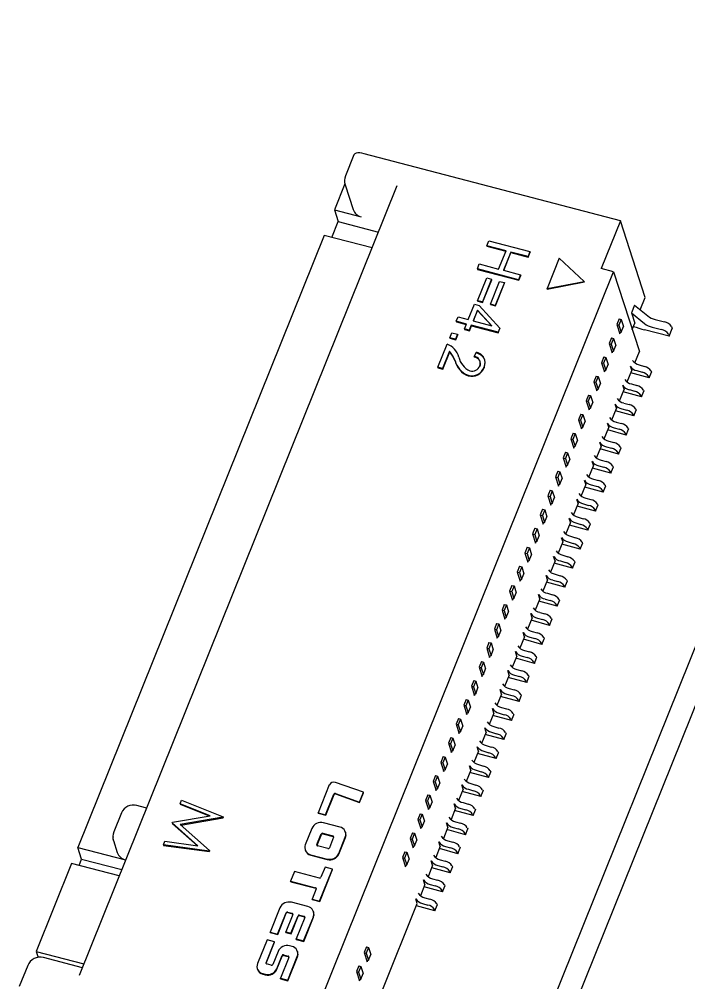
# Model space of a CAD drawing. Header units: millimetres. Extents: x 2 to 1109, y 2 to 430.
# Drawn here: x 133.31 to 148.35, y 159.04 to 180.67 of the extents above; entities that cross this region are included whole.
import ezdxf

# ---------------------------------------------------------------- set-up
doc = ezdxf.new("R2010")
doc.units = ezdxf.units.MM
doc.header["$LTSCALE"] = 0.5
doc.layers.add('几何体', color=7, linetype='Continuous')

msp = doc.modelspace()

# ---------------------------------------------------------------- linework, layer by layer
at = {"layer": '几何体'}
for p, q in [((161.815, 199.699), (141.366, 148.883)), ((162.052, 198.965), (141.603, 148.148)), ((140.827, 177.628), (140.638, 177.158)), ((146.81, 176.145), (141.061, 177.654)), ((134.664, 159.211), (141.799, 176.94)), ((140.625, 176.976), (140.39, 176.393)), ((140.631, 176.954), (140.81, 176.398)), ((140.39, 176.393), (140.993, 176.234)), ((140.39, 176.393), (140.475, 176.131)), ((140.331, 175.775), (140.475, 176.131)), ((140.475, 176.131), (141.378, 175.894)), ((146.81, 176.145), (146.38, 175.077)), ((147.366, 174.423), (146.81, 176.145)), ((140.16, 175.82), (134.631, 162.081)), ((141.235, 175.538), (140.16, 175.82)), ((143.81, 175.588), (143.854, 175.699)), ((143.854, 175.699), (144.781, 175.456)), ((144.243, 175.475), (143.81, 175.588)), ((143.81, 175.588), (143.813, 175.577)), ((143.813, 175.577), (144.239, 175.465)), ((144.078, 175.064), (144.243, 175.475)), ((144.351, 175.446), (144.186, 175.036)), ((144.194, 175.034), (144.355, 175.435)), ((144.737, 175.345), (144.351, 175.446)), ((144.351, 175.446), (144.355, 175.435)), ((144.355, 175.435), (144.74, 175.334)), ((144.781, 175.456), (144.737, 175.345)), ((144.74, 175.334), (144.785, 175.445)), ((144.781, 175.456), (144.785, 175.445)), ((144.737, 175.345), (144.74, 175.334)), ((145.44, 175.31), (145.165, 174.627)), ((145.998, 174.786), (145.44, 175.31)), ((140.005, 158.471), (146.658, 175.004)), ((143.6, 175.067), (143.644, 175.178)), ((143.6, 175.067), (143.603, 175.055)), ((144.527, 174.823), (143.6, 175.067)), ((143.603, 175.055), (144.531, 174.812)), ((143.644, 175.178), (144.078, 175.064)), ((144.186, 175.036), (144.572, 174.934)), ((146.658, 175.004), (146.38, 175.077)), ((146.658, 175.004), (147.237, 173.214)), ((143.606, 174.354), (143.811, 174.864)), ((143.919, 174.836), (143.714, 174.325)), ((143.718, 174.314), (143.923, 174.824)), ((143.811, 174.864), (143.919, 174.836)), ((143.895, 174.278), (144.1, 174.788)), ((143.923, 174.824), (143.919, 174.836)), ((144.208, 174.76), (144.003, 174.249)), ((144.1, 174.788), (144.208, 174.76)), ((144.212, 174.748), (144.208, 174.76)), ((144.572, 174.934), (144.527, 174.823)), ((144.527, 174.823), (144.531, 174.812)), ((144.531, 174.812), (144.575, 174.923)), ((144.572, 174.934), (144.575, 174.923)), ((145.165, 174.627), (145.998, 174.786)), ((145.169, 174.615), (146.002, 174.775)), ((146.002, 174.775), (145.998, 174.786)), ((144.007, 174.238), (144.212, 174.748)), ((145.169, 174.615), (145.165, 174.627)), ((143.714, 174.325), (143.606, 174.354)), ((143.606, 174.354), (143.609, 174.342)), ((143.609, 174.342), (143.718, 174.314)), ((143.714, 174.325), (143.718, 174.314)), ((147.256, 174.148), (147.366, 174.423)), ((143.395, 173.93), (143.534, 174.274)), ((143.601, 174.144), (143.504, 173.902)), ((143.511, 173.9), (143.605, 174.132)), ((143.534, 174.274), (143.642, 174.246)), ((143.923, 173.792), (143.601, 174.144)), ((143.605, 174.132), (143.601, 174.144)), ((143.605, 174.132), (143.914, 173.794)), ((143.642, 174.246), (144.105, 173.741)), ((143.895, 174.278), (143.898, 174.266)), ((144.003, 174.249), (143.895, 174.278)), ((143.898, 174.266), (144.007, 174.238)), ((144.003, 174.249), (144.007, 174.238)), ((147.127, 174.251), (147.059, 174.08)), ((147.127, 174.251), (147.424, 174.013)), ((143.126, 173.891), (143.167, 173.99)), ((143.167, 173.99), (143.395, 173.93)), ((143.504, 173.902), (143.923, 173.792)), ((146.783, 173.945), (146.732, 173.817)), ((146.83, 173.933), (146.778, 173.805)), ((146.783, 173.945), (146.83, 173.933)), ((146.83, 173.933), (146.88, 173.778)), ((147.059, 174.08), (147.134, 173.847)), ((147.059, 174.08), (147.355, 173.842)), ((147.59, 173.933), (147.8, 173.878)), ((143.355, 173.831), (143.126, 173.891)), ((143.126, 173.891), (143.13, 173.879)), ((143.13, 173.879), (143.351, 173.821)), ((143.31, 173.72), (143.355, 173.831)), ((143.419, 173.691), (143.31, 173.72)), ((143.31, 173.72), (143.314, 173.708)), ((143.314, 173.708), (143.423, 173.68)), ((143.463, 173.802), (143.419, 173.691)), ((143.419, 173.691), (143.423, 173.68)), ((143.423, 173.68), (143.467, 173.791)), ((144.066, 173.644), (143.463, 173.802)), ((143.463, 173.802), (143.467, 173.791)), ((143.467, 173.791), (144.069, 173.633)), ((144.105, 173.741), (144.066, 173.644)), ((144.069, 173.633), (144.108, 173.729)), ((144.105, 173.741), (144.108, 173.729)), ((146.732, 173.817), (146.799, 173.61)), ((146.732, 173.817), (146.778, 173.805)), ((146.778, 173.805), (146.828, 173.649)), ((146.828, 173.649), (146.88, 173.778)), ((147.078, 173.706), (147.134, 173.847)), ((147.907, 173.556), (147.353, 173.701)), ((147.521, 173.762), (147.731, 173.707)), ((147.907, 173.556), (147.976, 173.727)), ((147.961, 173.772), (147.976, 173.727)), ((142.979, 173.524), (143.024, 173.635)), ((143.111, 173.49), (142.979, 173.524)), ((142.979, 173.524), (142.983, 173.513)), ((142.983, 173.513), (143.115, 173.478)), ((143.024, 173.635), (143.156, 173.601)), ((143.156, 173.601), (143.111, 173.49)), ((143.115, 173.478), (143.111, 173.49)), ((143.115, 173.478), (143.16, 173.589)), ((143.156, 173.601), (143.16, 173.589)), ((144.066, 173.644), (144.069, 173.633)), ((146.611, 173.518), (146.56, 173.39)), ((146.658, 173.506), (146.606, 173.378)), ((146.611, 173.518), (146.658, 173.506)), ((146.658, 173.506), (146.708, 173.35)), ((147.892, 173.602), (147.907, 173.556)), ((142.711, 172.859), (142.921, 173.38)), ((146.56, 173.39), (146.627, 173.183)), ((146.56, 173.39), (146.606, 173.378)), ((146.606, 173.378), (146.656, 173.222)), ((146.656, 173.222), (146.708, 173.35)), ((142.976, 173.219), (142.819, 172.83)), ((142.823, 172.819), (142.979, 173.207)), ((142.976, 173.219), (142.979, 173.207)), ((143.527, 173.099), (143.579, 173.195)), ((143.527, 173.099), (143.53, 173.087)), ((146.44, 173.091), (146.388, 172.962)), ((146.486, 173.078), (146.434, 172.95)), ((146.44, 173.091), (146.486, 173.078)), ((146.486, 173.078), (146.536, 172.923)), ((147.135, 172.959), (147.237, 173.214)), ((142.819, 172.83), (142.711, 172.859)), ((142.711, 172.859), (142.715, 172.847)), ((142.715, 172.847), (142.823, 172.819)), ((142.819, 172.83), (142.823, 172.819)), ((143.75, 172.861), (143.754, 172.849)), ((146.388, 172.962), (146.455, 172.756)), ((146.388, 172.962), (146.434, 172.95)), ((146.434, 172.95), (146.484, 172.795)), ((146.484, 172.795), (146.536, 172.923)), ((147.033, 172.886), (147.065, 172.786)), ((147.236, 172.912), (147.349, 172.879)), ((143.39, 172.68), (143.394, 172.669)), ((146.268, 172.663), (146.216, 172.535)), ((146.314, 172.651), (146.262, 172.523)), ((146.268, 172.663), (146.314, 172.651)), ((146.314, 172.651), (146.364, 172.496)), ((146.963, 172.532), (147.065, 172.786)), ((147.458, 172.62), (147.044, 172.734)), ((147.184, 172.784), (147.298, 172.75)), ((147.449, 172.648), (147.458, 172.62)), ((147.458, 172.62), (147.51, 172.748)), ((147.501, 172.776), (147.51, 172.748)), ((146.216, 172.535), (146.283, 172.329)), ((146.216, 172.535), (146.262, 172.523)), ((146.262, 172.523), (146.313, 172.368)), ((146.313, 172.368), (146.364, 172.496)), ((146.861, 172.459), (146.893, 172.359)), ((147.064, 172.485), (147.177, 172.451)), ((146.096, 172.236), (146.044, 172.108)), ((146.142, 172.224), (146.09, 172.096)), ((146.096, 172.236), (146.142, 172.224)), ((146.142, 172.224), (146.192, 172.069)), ((146.791, 172.105), (146.893, 172.359)), ((147.286, 172.193), (146.872, 172.307)), ((147.012, 172.357), (147.126, 172.323)), ((147.277, 172.221), (147.286, 172.193)), ((147.286, 172.193), (147.338, 172.321)), ((147.329, 172.349), (147.338, 172.321)), ((146.044, 172.108), (146.111, 171.901)), ((146.044, 172.108), (146.09, 172.096)), ((146.09, 172.096), (146.141, 171.941)), ((146.141, 171.941), (146.192, 172.069)), ((146.689, 172.032), (146.721, 171.932)), ((146.892, 172.057), (147.005, 172.024)), ((145.924, 171.809), (145.872, 171.681)), ((145.97, 171.797), (145.919, 171.669)), ((145.924, 171.809), (145.97, 171.797)), ((145.97, 171.797), (146.02, 171.642)), ((146.619, 171.678), (146.721, 171.932)), ((147.114, 171.766), (146.7, 171.879)), ((146.84, 171.929), (146.954, 171.896)), ((147.105, 171.793), (147.114, 171.766)), ((147.114, 171.766), (147.166, 171.894)), ((147.157, 171.922), (147.166, 171.894)), ((145.872, 171.681), (145.939, 171.474)), ((145.872, 171.681), (145.919, 171.669)), ((145.919, 171.669), (145.969, 171.513)), ((145.969, 171.513), (146.02, 171.642)), ((146.517, 171.605), (146.549, 171.505)), ((146.72, 171.63), (146.833, 171.597)), ((145.752, 171.382), (145.7, 171.254)), ((145.798, 171.37), (145.747, 171.241)), ((145.752, 171.382), (145.798, 171.37)), ((145.798, 171.37), (145.848, 171.214)), ((146.447, 171.25), (146.549, 171.505)), ((146.942, 171.338), (146.528, 171.452)), ((146.668, 171.502), (146.782, 171.469)), ((146.933, 171.366), (146.942, 171.338)), ((146.942, 171.338), (146.994, 171.467)), ((146.985, 171.494), (146.994, 171.467)), ((145.7, 171.254), (145.767, 171.047)), ((145.7, 171.254), (145.747, 171.241)), ((145.747, 171.241), (145.797, 171.086)), ((145.797, 171.086), (145.848, 171.214)), ((146.345, 171.178), (146.377, 171.077)), ((146.548, 171.203), (146.661, 171.17)), ((145.58, 170.955), (145.528, 170.826)), ((145.626, 170.942), (145.575, 170.814)), ((145.58, 170.955), (145.626, 170.942)), ((145.626, 170.942), (145.676, 170.787)), ((146.275, 170.823), (146.377, 171.077)), ((146.77, 170.911), (146.356, 171.025)), ((146.497, 171.075), (146.61, 171.042)), ((146.761, 170.939), (146.77, 170.911)), ((146.77, 170.911), (146.822, 171.039)), ((146.813, 171.067), (146.822, 171.039)), ((145.528, 170.826), (145.595, 170.62)), ((145.528, 170.826), (145.575, 170.814)), ((145.575, 170.814), (145.625, 170.659)), ((145.625, 170.659), (145.676, 170.787)), ((146.103, 170.396), (146.205, 170.65)), ((146.173, 170.75), (146.205, 170.65)), ((146.376, 170.776), (146.49, 170.743)), ((145.408, 170.527), (145.356, 170.399)), ((145.454, 170.515), (145.403, 170.387)), ((145.408, 170.527), (145.454, 170.515)), ((145.454, 170.515), (145.505, 170.36)), ((146.599, 170.484), (146.184, 170.598)), ((146.325, 170.648), (146.438, 170.614)), ((146.59, 170.512), (146.599, 170.484)), ((146.599, 170.484), (146.65, 170.612)), ((146.641, 170.64), (146.65, 170.612)), ((145.356, 170.399), (145.423, 170.193)), ((145.356, 170.399), (145.403, 170.387)), ((145.403, 170.387), (145.453, 170.232)), ((145.453, 170.232), (145.505, 170.36)), ((145.931, 169.969), (146.033, 170.223)), ((146.001, 170.323), (146.033, 170.223)), ((146.153, 170.22), (146.266, 170.187)), ((146.204, 170.349), (146.318, 170.315)), ((145.236, 170.1), (145.185, 169.972)), ((145.282, 170.088), (145.231, 169.96)), ((145.236, 170.1), (145.282, 170.088)), ((145.282, 170.088), (145.333, 169.933)), ((146.427, 170.057), (146.012, 170.17)), ((146.418, 170.084), (146.427, 170.057)), ((146.427, 170.057), (146.478, 170.185)), ((146.469, 170.213), (146.478, 170.185)), ((145.185, 169.972), (145.251, 169.765)), ((145.185, 169.972), (145.231, 169.96)), ((145.231, 169.96), (145.281, 169.805)), ((145.281, 169.805), (145.333, 169.933)), ((145.759, 169.542), (145.862, 169.796)), ((145.829, 169.896), (145.862, 169.796)), ((145.981, 169.793), (146.094, 169.76)), ((146.032, 169.921), (146.146, 169.888)), ((146.297, 169.785), (146.306, 169.758)), ((145.064, 169.673), (145.013, 169.545)), ((145.111, 169.661), (145.059, 169.533)), ((145.064, 169.673), (145.111, 169.661)), ((145.111, 169.661), (145.161, 169.505)), ((146.255, 169.63), (145.84, 169.743)), ((146.246, 169.657), (146.255, 169.63)), ((146.255, 169.63), (146.306, 169.758)), ((145.013, 169.545), (145.079, 169.338)), ((145.013, 169.545), (145.059, 169.533)), ((145.059, 169.533), (145.109, 169.377)), ((145.109, 169.377), (145.161, 169.505)), ((145.587, 169.114), (145.69, 169.369)), ((145.657, 169.469), (145.69, 169.369)), ((145.809, 169.366), (145.922, 169.333)), ((145.86, 169.494), (145.974, 169.461)), ((146.125, 169.358), (146.134, 169.331)), ((144.892, 169.246), (144.841, 169.118)), ((144.939, 169.234), (144.887, 169.105)), ((144.892, 169.246), (144.939, 169.234)), ((144.939, 169.234), (144.989, 169.078)), ((146.083, 169.202), (145.668, 169.316)), ((146.074, 169.23), (146.083, 169.202)), ((146.083, 169.202), (146.134, 169.331)), ((144.841, 169.118), (144.907, 168.911)), ((144.841, 169.118), (144.887, 169.105)), ((144.887, 169.105), (144.937, 168.95)), ((144.937, 168.95), (144.989, 169.078)), ((145.518, 168.941), (145.415, 168.687)), ((145.485, 169.041), (145.518, 168.941)), ((145.637, 168.939), (145.75, 168.905)), ((145.689, 169.067), (145.802, 169.034)), ((145.953, 168.931), (145.962, 168.903)), ((144.72, 168.818), (144.669, 168.69)), ((144.767, 168.806), (144.715, 168.678)), ((144.72, 168.818), (144.767, 168.806)), ((144.767, 168.806), (144.817, 168.651)), ((145.911, 168.775), (145.497, 168.889)), ((145.902, 168.803), (145.911, 168.775)), ((145.911, 168.775), (145.962, 168.903)), ((144.669, 168.69), (144.736, 168.484)), ((144.669, 168.69), (144.715, 168.678)), ((144.715, 168.678), (144.765, 168.523)), ((144.765, 168.523), (144.817, 168.651)), ((145.346, 168.514), (145.243, 168.26)), ((145.346, 168.514), (145.313, 168.614)), ((145.465, 168.512), (145.578, 168.478)), ((145.517, 168.64), (145.63, 168.606)), ((145.782, 168.504), (145.79, 168.476)), ((144.548, 168.391), (144.497, 168.263)), ((144.595, 168.379), (144.543, 168.251)), ((144.548, 168.391), (144.595, 168.379)), ((144.595, 168.379), (144.645, 168.224)), ((145.739, 168.348), (145.325, 168.462)), ((145.73, 168.376), (145.739, 168.348)), ((145.739, 168.348), (145.79, 168.476)), ((144.497, 168.263), (144.564, 168.057)), ((144.497, 168.263), (144.543, 168.251)), ((144.543, 168.251), (144.593, 168.096)), ((144.593, 168.096), (144.645, 168.224)), ((145.174, 168.087), (145.072, 167.833)), ((145.174, 168.087), (145.142, 168.187)), ((145.293, 168.084), (145.406, 168.051)), ((145.345, 168.213), (145.458, 168.179)), ((145.61, 168.077), (145.619, 168.049)), ((144.377, 167.964), (144.325, 167.836)), ((144.423, 167.952), (144.371, 167.824)), ((144.377, 167.964), (144.423, 167.952)), ((144.423, 167.952), (144.473, 167.797)), ((145.567, 167.921), (145.153, 168.034)), ((145.558, 167.948), (145.567, 167.921)), ((145.567, 167.921), (145.619, 168.049)), ((144.325, 167.836), (144.392, 167.629)), ((144.325, 167.836), (144.371, 167.824)), ((144.371, 167.824), (144.421, 167.668)), ((144.421, 167.668), (144.473, 167.797)), ((145.002, 167.66), (144.9, 167.405)), ((145.002, 167.66), (144.97, 167.76)), ((145.121, 167.657), (145.235, 167.624)), ((145.173, 167.785), (145.286, 167.752)), ((145.395, 167.494), (145.447, 167.622)), ((145.438, 167.649), (145.447, 167.622)), ((144.205, 167.537), (144.153, 167.409)), ((144.153, 167.409), (144.22, 167.202)), ((144.153, 167.409), (144.199, 167.396)), ((144.251, 167.525), (144.199, 167.396)), ((144.205, 167.537), (144.251, 167.525)), ((144.251, 167.525), (144.301, 167.369)), ((145.395, 167.494), (144.981, 167.607)), ((145.386, 167.521), (145.395, 167.494)), ((144.199, 167.396), (144.25, 167.241)), ((144.25, 167.241), (144.301, 167.369)), ((144.83, 167.233), (144.728, 166.978)), ((144.83, 167.233), (144.798, 167.333)), ((144.949, 167.23), (145.063, 167.197)), ((145.001, 167.358), (145.114, 167.325)), ((145.223, 167.066), (145.275, 167.195)), ((145.266, 167.222), (145.275, 167.195)), ((144.033, 167.11), (143.981, 166.981)), ((143.981, 166.981), (144.048, 166.775)), ((143.981, 166.981), (144.027, 166.969)), ((144.079, 167.097), (144.027, 166.969)), ((144.033, 167.11), (144.079, 167.097)), ((144.079, 167.097), (144.129, 166.942)), ((145.223, 167.066), (144.809, 167.18)), ((145.214, 167.094), (145.223, 167.066)), ((144.027, 166.969), (144.078, 166.814)), ((144.078, 166.814), (144.129, 166.942)), ((144.658, 166.805), (144.556, 166.551)), ((144.658, 166.805), (144.626, 166.905)), ((144.777, 166.803), (144.891, 166.769)), ((144.829, 166.931), (144.942, 166.898)), ((145.051, 166.639), (145.103, 166.767)), ((145.094, 166.795), (145.103, 166.767)), ((143.861, 166.682), (143.809, 166.554)), ((143.809, 166.554), (143.876, 166.348)), ((143.809, 166.554), (143.856, 166.542)), ((143.907, 166.67), (143.856, 166.542)), ((143.856, 166.542), (143.906, 166.387)), ((143.861, 166.682), (143.907, 166.67)), ((143.907, 166.67), (143.957, 166.515)), ((145.051, 166.639), (144.637, 166.753)), ((145.042, 166.667), (145.051, 166.639)), ((143.906, 166.387), (143.957, 166.515)), ((144.486, 166.378), (144.384, 166.124)), ((144.486, 166.378), (144.454, 166.478)), ((144.879, 166.212), (144.465, 166.326)), ((144.605, 166.375), (144.719, 166.342)), ((144.657, 166.504), (144.77, 166.47)), ((144.879, 166.212), (144.931, 166.34)), ((144.922, 166.368), (144.931, 166.34)), ((143.689, 166.255), (143.637, 166.127)), ((143.637, 166.127), (143.704, 165.92)), ((143.637, 166.127), (143.684, 166.115)), ((143.735, 166.243), (143.684, 166.115)), ((143.684, 166.115), (143.734, 165.96)), ((143.689, 166.255), (143.735, 166.243)), ((143.735, 166.243), (143.785, 166.088)), ((144.87, 166.24), (144.879, 166.212)), ((143.734, 165.96), (143.785, 166.088)), ((144.314, 165.951), (144.212, 165.697)), ((144.314, 165.951), (144.282, 166.051)), ((144.707, 165.785), (144.293, 165.898)), ((144.434, 165.948), (144.547, 165.915)), ((144.485, 166.076), (144.598, 166.043)), ((144.707, 165.785), (144.759, 165.913)), ((144.75, 165.94), (144.759, 165.913)), ((143.517, 165.828), (143.465, 165.7)), ((143.465, 165.7), (143.532, 165.493)), ((143.465, 165.7), (143.512, 165.688)), ((143.563, 165.816), (143.512, 165.688)), ((143.512, 165.688), (143.562, 165.532)), ((143.517, 165.828), (143.563, 165.816)), ((143.563, 165.816), (143.613, 165.661)), ((144.698, 165.812), (144.707, 165.785)), ((143.562, 165.532), (143.613, 165.661)), ((144.142, 165.524), (144.04, 165.269)), ((144.142, 165.524), (144.11, 165.624)), ((144.535, 165.357), (144.121, 165.471)), ((144.262, 165.521), (144.375, 165.488)), ((144.313, 165.649), (144.427, 165.616)), ((144.535, 165.357), (144.587, 165.486)), ((144.578, 165.513), (144.587, 165.486)), ((143.345, 165.401), (143.293, 165.273)), ((143.293, 165.273), (143.36, 165.066)), ((143.293, 165.273), (143.34, 165.26)), ((143.391, 165.389), (143.34, 165.26)), ((143.34, 165.26), (143.39, 165.105)), ((143.345, 165.401), (143.391, 165.389)), ((143.391, 165.389), (143.442, 165.233)), ((144.527, 165.385), (144.535, 165.357)), ((143.39, 165.105), (143.442, 165.233)), ((143.97, 165.096), (143.868, 164.842)), ((143.97, 165.096), (143.938, 165.196)), ((144.364, 164.93), (143.949, 165.044)), ((144.09, 165.094), (144.203, 165.061)), ((144.141, 165.222), (144.255, 165.189)), ((144.364, 164.93), (144.415, 165.058)), ((144.406, 165.086), (144.415, 165.058)), ((143.173, 164.974), (143.122, 164.845)), ((143.122, 164.845), (143.188, 164.639)), ((143.122, 164.845), (143.168, 164.833)), ((143.219, 164.961), (143.168, 164.833)), ((143.168, 164.833), (143.218, 164.678)), ((143.173, 164.974), (143.219, 164.961)), ((143.219, 164.961), (143.27, 164.806)), ((144.355, 164.958), (144.364, 164.93)), ((143.218, 164.678), (143.27, 164.806)), ((143.799, 164.669), (143.696, 164.415)), ((143.799, 164.669), (143.766, 164.769)), ((144.192, 164.503), (143.777, 164.617)), ((143.918, 164.667), (144.031, 164.633)), ((143.969, 164.795), (144.083, 164.761)), ((144.192, 164.503), (144.243, 164.631)), ((144.234, 164.659), (144.243, 164.631)), ((143.001, 164.546), (142.95, 164.418)), ((142.95, 164.418), (143.016, 164.212)), ((142.95, 164.418), (142.996, 164.406)), ((143.048, 164.534), (142.996, 164.406)), ((142.996, 164.406), (143.046, 164.251)), ((143.001, 164.546), (143.048, 164.534)), ((143.046, 164.251), (143.098, 164.379)), ((143.048, 164.534), (143.098, 164.379)), ((144.183, 164.531), (144.192, 164.503)), ((143.627, 164.242), (143.524, 163.988)), ((143.627, 164.242), (143.594, 164.342)), ((144.02, 164.076), (143.605, 164.189)), ((143.746, 164.239), (143.859, 164.206)), ((143.797, 164.368), (143.911, 164.334)), ((144.02, 164.076), (144.071, 164.204)), ((144.062, 164.232), (144.071, 164.204)), ((142.829, 164.119), (142.778, 163.991)), ((142.778, 163.991), (142.844, 163.784)), ((142.778, 163.991), (142.824, 163.979)), ((142.876, 164.107), (142.824, 163.979)), ((142.824, 163.979), (142.874, 163.824)), ((142.829, 164.119), (142.876, 164.107)), ((142.874, 163.824), (142.926, 163.952)), ((142.876, 164.107), (142.926, 163.952)), ((144.011, 164.103), (144.02, 164.076)), ((143.455, 163.815), (143.352, 163.561)), ((143.455, 163.815), (143.422, 163.915)), ((143.848, 163.649), (143.434, 163.762)), ((143.574, 163.812), (143.687, 163.779)), ((143.625, 163.94), (143.739, 163.907)), ((143.848, 163.649), (143.899, 163.777)), ((143.89, 163.804), (143.899, 163.777)), ((141.04, 163.319), (140.411, 163.542)), ((142.657, 163.692), (142.606, 163.564)), ((142.606, 163.564), (142.673, 163.357)), ((142.606, 163.564), (142.652, 163.552)), ((142.704, 163.68), (142.652, 163.552)), ((142.652, 163.552), (142.702, 163.396)), ((142.657, 163.692), (142.704, 163.68)), ((142.702, 163.396), (142.754, 163.524)), ((142.704, 163.68), (142.754, 163.524)), ((143.454, 163.513), (143.567, 163.48)), ((143.839, 163.676), (143.848, 163.649)), ((140.276, 163.483), (140.025, 162.86)), ((140.952, 163.1), (141.04, 163.319)), ((140.956, 163.089), (141.044, 163.308)), ((141.044, 163.308), (141.04, 163.319)), ((143.283, 163.388), (143.18, 163.133)), ((143.283, 163.388), (143.25, 163.488)), ((143.676, 163.221), (143.262, 163.335)), ((143.402, 163.385), (143.515, 163.352)), ((143.676, 163.221), (143.727, 163.35)), ((143.719, 163.377), (143.727, 163.35)), ((136.924, 163.063), (136.957, 163.145)), ((136.957, 163.145), (137.89, 162.768)), ((140.192, 162.816), (140.378, 163.277)), ((140.196, 162.804), (140.381, 163.266)), ((140.412, 163.292), (140.952, 163.1)), ((140.415, 163.281), (140.956, 163.089)), ((140.956, 163.089), (140.952, 163.1)), ((142.485, 163.265), (142.434, 163.136)), ((142.434, 163.136), (142.501, 162.93)), ((142.434, 163.136), (142.48, 163.124)), ((142.532, 163.252), (142.48, 163.124)), ((142.48, 163.124), (142.53, 162.969)), ((142.485, 163.265), (142.532, 163.252)), ((142.53, 162.969), (142.582, 163.097)), ((142.532, 163.252), (142.582, 163.097)), ((143.282, 163.086), (143.395, 163.053)), ((143.667, 163.249), (143.676, 163.221)), ((136.175, 162.964), (135.921, 163.031)), ((137.597, 162.791), (136.924, 163.063)), ((136.924, 163.063), (136.928, 163.052)), ((136.928, 163.052), (137.579, 162.788)), ((143.111, 162.96), (143.009, 162.706)), ((143.111, 162.96), (143.078, 163.06)), ((143.504, 162.794), (143.09, 162.908)), ((143.23, 162.958), (143.343, 162.924)), ((143.504, 162.794), (143.556, 162.922)), ((143.547, 162.95), (143.556, 162.922)), ((135.608, 162.856), (135.436, 162.429)), ((135.609, 162.858), (135.608, 162.856)), ((136.75, 162.631), (136.757, 162.649)), ((136.757, 162.649), (137.597, 162.791)), ((137.885, 162.757), (136.93, 162.595)), ((136.941, 162.584), (137.889, 162.745)), ((137.89, 162.768), (137.885, 162.757)), ((137.885, 162.757), (137.889, 162.745)), ((137.889, 162.745), (137.894, 162.757)), ((137.89, 162.768), (137.894, 162.757)), ((140.025, 162.86), (140.192, 162.816)), ((140.029, 162.848), (140.025, 162.86)), ((140.029, 162.848), (140.196, 162.804)), ((140.192, 162.816), (140.196, 162.804)), ((142.314, 162.837), (142.262, 162.709)), ((142.262, 162.709), (142.329, 162.503)), ((142.262, 162.709), (142.308, 162.697)), ((142.36, 162.825), (142.308, 162.697)), ((142.308, 162.697), (142.358, 162.542)), ((142.314, 162.837), (142.36, 162.825)), ((142.358, 162.542), (142.41, 162.67)), ((142.36, 162.825), (142.41, 162.67)), ((143.11, 162.659), (143.223, 162.625)), ((143.495, 162.822), (143.504, 162.794)), ((137.325, 162.119), (136.75, 162.631)), ((136.75, 162.631), (136.754, 162.619)), ((136.754, 162.619), (137.314, 162.121)), ((136.93, 162.595), (137.585, 162.011)), ((139.884, 162.509), (139.736, 162.142)), ((140.516, 162.537), (140.145, 162.635)), ((142.939, 162.533), (142.837, 162.279)), ((142.939, 162.533), (142.907, 162.633)), ((143.332, 162.367), (142.918, 162.481)), ((143.058, 162.531), (143.172, 162.497)), ((143.332, 162.367), (143.384, 162.495)), ((143.375, 162.523), (143.384, 162.495)), ((135.428, 162.233), (135.515, 161.965)), ((136.551, 162.136), (136.584, 162.218)), ((136.584, 162.218), (137.325, 162.119)), ((139.999, 162.144), (140.095, 162.383)), ((140.002, 162.133), (140.099, 162.372)), ((140.127, 162.399), (140.358, 162.338)), ((140.13, 162.387), (140.362, 162.326)), ((140.373, 162.31), (140.277, 162.071)), ((140.487, 161.945), (140.635, 162.312)), ((140.491, 161.933), (140.639, 162.301)), ((140.644, 162.414), (140.64, 162.425)), ((142.142, 162.41), (142.09, 162.282)), ((142.09, 162.282), (142.157, 162.075)), ((142.09, 162.282), (142.136, 162.27)), ((142.188, 162.398), (142.136, 162.27)), ((142.136, 162.27), (142.187, 162.115)), ((142.142, 162.41), (142.188, 162.398)), ((142.187, 162.115), (142.238, 162.243)), ((142.188, 162.398), (142.238, 162.243)), ((142.938, 162.232), (143.051, 162.198)), ((143.323, 162.395), (143.332, 162.367)), ((134.631, 162.081), (135.697, 161.801)), ((134.715, 161.819), (134.631, 162.081)), ((137.581, 161.999), (136.551, 162.136)), ((136.551, 162.136), (136.555, 162.125)), ((136.555, 162.125), (137.584, 161.987)), ((137.585, 162.011), (137.581, 161.999)), ((137.581, 161.999), (137.584, 161.987)), ((137.584, 161.987), (137.589, 161.999)), ((137.585, 162.011), (137.589, 161.999)), ((139.731, 162.029), (139.735, 162.018)), ((140.245, 162.056), (140.013, 162.117)), ((142.767, 162.106), (142.665, 161.852)), ((142.767, 162.106), (142.735, 162.206)), ((143.16, 161.94), (142.746, 162.053)), ((142.886, 162.103), (143, 162.07)), ((143.16, 161.94), (143.212, 162.068)), ((143.203, 162.096), (143.212, 162.068)), ((134.658, 161.677), (134.715, 161.819)), ((134.715, 161.819), (135.619, 161.582)), ((139.856, 161.917), (140.227, 161.82)), ((139.86, 161.905), (140.231, 161.808)), ((141.97, 161.983), (141.918, 161.855)), ((141.918, 161.855), (141.985, 161.648)), ((141.918, 161.855), (141.964, 161.843)), ((142.016, 161.971), (141.964, 161.843)), ((141.964, 161.843), (142.015, 161.687)), ((141.97, 161.983), (142.016, 161.971)), ((142.015, 161.687), (142.066, 161.816)), ((142.016, 161.971), (142.066, 161.816)), ((142.766, 161.804), (142.879, 161.771)), ((143.151, 161.967), (143.16, 161.94)), ((134.486, 161.722), (133.692, 159.748)), ((135.561, 161.44), (134.486, 161.722)), ((140.058, 160.877), (140.346, 161.595)), ((140.061, 160.865), (140.35, 161.583)), ((140.18, 161.638), (140.088, 161.41)), ((140.346, 161.595), (140.18, 161.638)), ((140.35, 161.583), (140.346, 161.595)), ((142.595, 161.679), (142.493, 161.424)), ((142.595, 161.679), (142.563, 161.779)), ((142.988, 161.513), (142.574, 161.626)), ((142.714, 161.676), (142.828, 161.643)), ((142.988, 161.513), (143.04, 161.641)), ((143.031, 161.668), (143.04, 161.641)), ((139.495, 161.542), (139.407, 161.324)), ((140.056, 161.394), (139.495, 161.542)), ((142.423, 161.252), (142.391, 161.352)), ((142.594, 161.377), (142.707, 161.344)), ((142.979, 161.54), (142.988, 161.513)), ((139.407, 161.324), (139.968, 161.177)), ((139.411, 161.312), (139.407, 161.324)), ((139.411, 161.312), (139.972, 161.165)), ((139.983, 161.149), (139.891, 160.921)), ((142.423, 161.252), (142.321, 160.997)), ((142.816, 161.085), (142.402, 161.199)), ((142.542, 161.249), (142.656, 161.216)), ((142.816, 161.085), (142.868, 161.213)), ((142.859, 161.241), (142.868, 161.213)), ((139.891, 160.921), (140.058, 160.877)), ((139.894, 160.909), (139.891, 160.921)), ((142.251, 160.824), (142.219, 160.924)), ((142.422, 160.95), (142.535, 160.917)), ((142.807, 161.113), (142.816, 161.085)), ((139.166, 160.724), (138.947, 160.181)), ((139.797, 160.752), (139.426, 160.849)), ((139.894, 160.909), (140.061, 160.865)), ((140.061, 160.865), (140.058, 160.877)), ((141.461, 158.861), (142.251, 160.824)), ((142.644, 160.658), (142.23, 160.772)), ((142.37, 160.822), (142.484, 160.788)), ((142.644, 160.658), (142.696, 160.786)), ((142.687, 160.814), (142.696, 160.786)), ((139.114, 160.137), (139.307, 160.616)), ((139.118, 160.126), (139.31, 160.604)), ((139.457, 160.576), (139.299, 160.183)), ((139.338, 160.631), (139.443, 160.604)), ((139.342, 160.62), (139.446, 160.592)), ((139.415, 160.153), (139.573, 160.546)), ((139.419, 160.141), (139.577, 160.534)), ((139.724, 160.506), (139.531, 160.028)), ((139.605, 160.561), (139.709, 160.534)), ((139.609, 160.55), (139.713, 160.522)), ((139.698, 159.984), (139.917, 160.526)), ((139.702, 159.972), (139.92, 160.515)), ((139.925, 160.628), (139.922, 160.639)), ((142.635, 160.686), (142.644, 160.658)), ((138.947, 160.181), (139.114, 160.137)), ((138.951, 160.17), (138.947, 160.181)), ((138.951, 160.17), (139.118, 160.126)), ((139.114, 160.137), (139.118, 160.126)), ((139.299, 160.183), (139.415, 160.153)), ((139.303, 160.172), (139.299, 160.183)), ((139.303, 160.172), (139.419, 160.141)), ((139.419, 160.141), (139.415, 160.153)), ((138.877, 160.006), (138.662, 159.472)), ((138.855, 159.492), (139.044, 159.962)), ((138.858, 159.481), (139.047, 159.951)), ((139.044, 159.962), (138.877, 160.006)), ((139.047, 159.951), (139.044, 159.962)), ((139.438, 159.859), (139.384, 159.873)), ((139.531, 160.028), (139.698, 159.984)), ((139.535, 160.016), (139.531, 160.028)), ((139.535, 160.016), (139.702, 159.972)), ((139.702, 159.972), (139.698, 159.984)), ((141.11, 159.847), (141.059, 159.719)), ((141.156, 159.835), (141.105, 159.707)), ((141.11, 159.847), (141.156, 159.835)), ((141.156, 159.835), (141.207, 159.68)), ((133.692, 159.748), (133.736, 159.613)), ((133.692, 159.748), (134.767, 159.466)), ((139.124, 159.747), (139.005, 159.453)), ((139.095, 159.358), (139.214, 159.653)), ((139.099, 159.347), (139.218, 159.641)), ((139.246, 159.668), (139.35, 159.641)), ((139.249, 159.657), (139.354, 159.629)), ((139.342, 159.1), (139.557, 159.634)), ((139.346, 159.088), (139.561, 159.622)), ((139.566, 159.735), (139.562, 159.747)), ((141.059, 159.719), (141.125, 159.512)), ((141.059, 159.719), (141.105, 159.707)), ((141.105, 159.707), (141.155, 159.551)), ((141.155, 159.551), (141.207, 159.68)), ((133.503, 159.429), (133.314, 158.959)), ((134.731, 159.378), (133.858, 159.607)), ((138.973, 159.437), (138.869, 159.465)), ((139.365, 159.613), (139.176, 159.143)), ((140.938, 159.42), (140.887, 159.292)), ((140.985, 159.408), (140.933, 159.279)), ((140.938, 159.42), (140.985, 159.408)), ((140.985, 159.408), (141.035, 159.252)), ((138.657, 159.359), (138.661, 159.347)), ((138.781, 159.247), (138.835, 159.233)), ((138.785, 159.235), (138.838, 159.221)), ((140.887, 159.292), (140.953, 159.085)), ((140.887, 159.292), (140.933, 159.279)), ((140.933, 159.279), (140.983, 159.124)), ((140.983, 159.124), (141.035, 159.252)), ((139.176, 159.143), (139.342, 159.1)), ((139.179, 159.132), (139.176, 159.143)), ((139.179, 159.132), (139.346, 159.088)), ((139.346, 159.088), (139.342, 159.1))]:
    msp.add_line(p, q, dxfattribs=at)
at = {"layer": '几何体', "flags": 128}
for points in [[(141.061, 177.654), (141.007, 177.665), (140.958, 177.671), (140.914, 177.671), (140.877, 177.665), (140.849, 177.653), (140.831, 177.636), (140.827, 177.628)], [(146.799, 173.61), (146.797, 173.617), (146.797, 173.624), (146.799, 173.63), (146.802, 173.635), (146.806, 173.64), (146.812, 173.644), (146.82, 173.647), (146.828, 173.649)], [(143.734, 173.084), (143.672, 173.142), (143.582, 173.184)], [(146.627, 173.183), (146.625, 173.19), (146.625, 173.197), (146.627, 173.203), (146.63, 173.208), (146.634, 173.213), (146.64, 173.217), (146.648, 173.22), (146.656, 173.222)], [(143.754, 172.849), (143.778, 172.967), (143.774, 172.979)], [(146.455, 172.756), (146.453, 172.763), (146.453, 172.769), (146.455, 172.775), (146.458, 172.781), (146.462, 172.786), (146.468, 172.789), (146.476, 172.793), (146.484, 172.795)], [(146.283, 172.329), (146.281, 172.336), (146.281, 172.342), (146.283, 172.348), (146.286, 172.354), (146.29, 172.358), (146.296, 172.362), (146.304, 172.365), (146.313, 172.368)], [(146.111, 171.901), (146.109, 171.908), (146.109, 171.915), (146.111, 171.921), (146.114, 171.926), (146.119, 171.931), (146.125, 171.935), (146.132, 171.938), (146.141, 171.941)], [(145.939, 171.474), (145.937, 171.481), (145.937, 171.488), (145.939, 171.494), (145.942, 171.499), (145.947, 171.504), (145.953, 171.508), (145.96, 171.511), (145.969, 171.513)], [(145.767, 171.047), (145.765, 171.054), (145.765, 171.061), (145.767, 171.067), (145.77, 171.072), (145.775, 171.077), (145.781, 171.081), (145.788, 171.084), (145.797, 171.086)], [(145.595, 170.62), (145.594, 170.627), (145.594, 170.633), (145.595, 170.639), (145.598, 170.645), (145.603, 170.649), (145.609, 170.653), (145.616, 170.657), (145.625, 170.659)], [(145.423, 170.193), (145.422, 170.2), (145.422, 170.206), (145.423, 170.212), (145.426, 170.218), (145.431, 170.222), (145.437, 170.226), (145.444, 170.229), (145.453, 170.232)], [(145.251, 169.765), (145.25, 169.772), (145.25, 169.779), (145.251, 169.785), (145.254, 169.79), (145.259, 169.795), (145.265, 169.799), (145.272, 169.802), (145.281, 169.805)], [(145.079, 169.338), (145.078, 169.345), (145.078, 169.352), (145.079, 169.358), (145.082, 169.363), (145.087, 169.368), (145.093, 169.372), (145.1, 169.375), (145.109, 169.377)], [(144.907, 168.911), (144.906, 168.918), (144.906, 168.925), (144.907, 168.931), (144.911, 168.936), (144.915, 168.941), (144.921, 168.945), (144.929, 168.948), (144.937, 168.95)], [(144.736, 168.484), (144.734, 168.491), (144.734, 168.497), (144.736, 168.503), (144.739, 168.509), (144.743, 168.513), (144.749, 168.517), (144.757, 168.521), (144.765, 168.523)], [(144.564, 168.057), (144.562, 168.064), (144.562, 168.07), (144.564, 168.076), (144.567, 168.081), (144.571, 168.086), (144.577, 168.09), (144.585, 168.093), (144.593, 168.096)], [(144.392, 167.629), (144.39, 167.636), (144.39, 167.643), (144.392, 167.649), (144.395, 167.654), (144.399, 167.659), (144.405, 167.663), (144.413, 167.666), (144.421, 167.668)], [(144.22, 167.202), (144.218, 167.209), (144.218, 167.216), (144.22, 167.222), (144.223, 167.227), (144.227, 167.232), (144.233, 167.236), (144.241, 167.239), (144.25, 167.241)], [(144.048, 166.775), (144.046, 166.782), (144.046, 166.788), (144.048, 166.794), (144.051, 166.8), (144.055, 166.804), (144.062, 166.808), (144.069, 166.812), (144.078, 166.814)], [(143.876, 166.348), (143.874, 166.355), (143.874, 166.361), (143.876, 166.367), (143.879, 166.373), (143.884, 166.377), (143.89, 166.381), (143.897, 166.384), (143.906, 166.387)], [(143.704, 165.92), (143.702, 165.927), (143.702, 165.934), (143.704, 165.94), (143.707, 165.945), (143.712, 165.95), (143.718, 165.954), (143.725, 165.957), (143.734, 165.96)], [(143.532, 165.493), (143.531, 165.5), (143.531, 165.507), (143.532, 165.513), (143.535, 165.518), (143.54, 165.523), (143.546, 165.527), (143.553, 165.53), (143.562, 165.532)], [(143.36, 165.066), (143.359, 165.073), (143.359, 165.08), (143.36, 165.086), (143.363, 165.091), (143.368, 165.096), (143.374, 165.1), (143.381, 165.103), (143.39, 165.105)], [(143.188, 164.639), (143.187, 164.646), (143.187, 164.652), (143.188, 164.658), (143.191, 164.664), (143.196, 164.668), (143.202, 164.672), (143.209, 164.676), (143.218, 164.678)], [(143.016, 164.212), (143.015, 164.219), (143.015, 164.225), (143.016, 164.231), (143.019, 164.237), (143.024, 164.241), (143.03, 164.245), (143.037, 164.248), (143.046, 164.251)], [(142.844, 163.784), (142.843, 163.791), (142.843, 163.798), (142.844, 163.804), (142.847, 163.809), (142.852, 163.814), (142.858, 163.818), (142.866, 163.821), (142.874, 163.824)], [(142.673, 163.357), (142.671, 163.364), (142.671, 163.371), (142.672, 163.377), (142.676, 163.382), (142.68, 163.387), (142.686, 163.391), (142.694, 163.394), (142.702, 163.396)], [(142.501, 162.93), (142.499, 162.937), (142.499, 162.943), (142.501, 162.949), (142.504, 162.955), (142.508, 162.96), (142.514, 162.964), (142.522, 162.967), (142.53, 162.969)], [(142.329, 162.503), (142.327, 162.51), (142.327, 162.516), (142.329, 162.522), (142.332, 162.528), (142.336, 162.532), (142.342, 162.536), (142.35, 162.539), (142.358, 162.542)], [(140.002, 162.133), (140.001, 162.128), (140.001, 162.125)], [(142.157, 162.075), (142.155, 162.083), (142.155, 162.089), (142.157, 162.095), (142.16, 162.1), (142.164, 162.105), (142.17, 162.109), (142.178, 162.112), (142.187, 162.115)], [(141.985, 161.648), (141.983, 161.655), (141.983, 161.662), (141.985, 161.668), (141.988, 161.673), (141.992, 161.678), (141.999, 161.682), (142.006, 161.685), (142.015, 161.687)], [(138.857, 159.473), (138.857, 159.476), (138.858, 159.481)], [(141.125, 159.512), (141.124, 159.519), (141.124, 159.526), (141.125, 159.532), (141.128, 159.537), (141.133, 159.542), (141.139, 159.546), (141.146, 159.549), (141.155, 159.551)], [(140.953, 159.085), (140.952, 159.092), (140.952, 159.099), (140.953, 159.105), (140.956, 159.11), (140.961, 159.115), (140.967, 159.119), (140.974, 159.122), (140.983, 159.124)]]:
    msp.add_lwpolyline(points, dxfattribs=at)
at = {"layer": '几何体'}
for centre, radius, start, end in [((140.916, 177.046), 0.3, 158.0795, 197.9149), ((141.05, 176.481), 0.253, 199.0472, 256.9871), ((147.706, 174.384), 0.466, 232.7272, 255.6394), ((147.924, 175.961), 2.331, 249.4731, 255.8112), ((147.637, 174.213), 0.466, 232.7272, 255.6394), ((147.688, 173.466), 0.245, 33.6942, 80.0147), ((147.757, 173.637), 0.245, 33.6942, 80.0147), ((142.752, 172.964), 0.45, 16.0946, 67.9269), ((142.448, 172.773), 0.691, 20.6833, 40.1373), ((142.357, 172.707), 0.799, 22.0108, 38.8097), ((143.614, 173.181), 0.44, 192.1299, 245.5998), ((143.513, 172.946), 0.154, 338.6936, 84.7643), ((143.519, 172.936), 0.152, 337.771, 85.6869), ((143.535, 172.962), 0.238, 334.9092, 79.4519), ((143.586, 173.152), 0.511, 195.2781, 247.4294), ((143.558, 173.112), 0.472, 192.9599, 249.7476), ((143.472, 172.967), 0.298, 254.1775, 339.1105), ((143.477, 172.954), 0.296, 253.8571, 339.4308), ((143.483, 172.959), 0.186, 254.2686, 338.302), ((147.231, 173.016), 0.237, 213.2106, 258.5818), ((147.283, 173.145), 0.237, 213.2106, 258.5818), ((147.302, 172.646), 0.237, 33.2106, 78.5818), ((147.251, 172.518), 0.237, 33.2106, 78.5818), ((147.059, 172.589), 0.237, 213.2106, 258.5818), ((147.111, 172.717), 0.237, 213.2106, 258.5818), ((147.13, 172.219), 0.237, 33.2106, 78.5818), ((147.079, 172.091), 0.237, 33.2106, 78.5818), ((146.887, 172.162), 0.237, 213.2106, 258.5818), ((146.939, 172.29), 0.237, 213.2106, 258.5818), ((146.958, 171.792), 0.237, 33.2106, 78.5818), ((146.767, 171.863), 0.237, 213.2106, 258.5818), ((146.907, 171.663), 0.237, 33.2106, 78.5818), ((146.715, 171.735), 0.237, 213.2106, 258.5818), ((146.786, 171.364), 0.237, 33.2106, 78.5818), ((146.595, 171.436), 0.237, 213.2106, 258.5818), ((146.735, 171.236), 0.237, 33.2106, 78.5818), ((146.544, 171.308), 0.237, 213.2106, 258.5818), ((146.614, 170.937), 0.237, 33.2106, 78.5818), ((146.423, 171.008), 0.237, 213.2106, 258.5818), ((146.563, 170.809), 0.237, 33.2106, 78.5818), ((146.372, 170.88), 0.237, 213.2106, 258.5818), ((146.443, 170.51), 0.237, 33.2106, 78.5818), ((146.251, 170.581), 0.237, 213.2106, 258.5818), ((146.391, 170.382), 0.237, 33.2106, 78.5818), ((146.2, 170.453), 0.237, 213.2106, 258.5818), ((146.271, 170.083), 0.237, 33.2106, 78.5818), ((146.079, 170.154), 0.237, 213.2106, 258.5818), ((146.219, 169.954), 0.237, 33.2106, 78.5818), ((146.028, 170.026), 0.237, 213.2106, 258.5818), ((146.099, 169.655), 0.237, 33.2106, 78.5818), ((145.907, 169.727), 0.237, 213.2106, 258.5818), ((146.047, 169.527), 0.237, 33.2106, 78.5818), ((145.856, 169.599), 0.237, 213.2106, 258.5818), ((145.927, 169.228), 0.237, 33.2106, 78.5818), ((145.735, 169.3), 0.237, 213.2106, 258.5818), ((145.875, 169.1), 0.237, 33.2106, 78.5818), ((145.684, 169.171), 0.237, 213.2106, 258.5818), ((145.755, 168.801), 0.237, 33.2106, 78.5818), ((145.564, 168.872), 0.237, 213.2106, 258.5818), ((145.703, 168.673), 0.237, 33.2106, 78.5818), ((145.512, 168.744), 0.237, 213.2106, 258.5818), ((145.583, 168.374), 0.237, 33.2106, 78.5818), ((145.392, 168.445), 0.237, 213.2106, 258.5818), ((145.531, 168.246), 0.237, 33.2106, 78.5818), ((145.34, 168.317), 0.237, 213.2106, 258.5818), ((145.411, 167.947), 0.237, 33.2106, 78.5818), ((145.22, 168.018), 0.237, 213.2106, 258.5818), ((145.359, 167.818), 0.237, 33.2106, 78.5818), ((145.168, 167.89), 0.237, 213.2106, 258.5818), ((145.188, 167.391), 0.237, 33.2106, 78.5818), ((145.239, 167.519), 0.237, 33.2106, 78.5818), ((145.048, 167.591), 0.237, 213.2106, 258.5818), ((144.996, 167.463), 0.237, 213.2106, 258.5818), ((145.016, 166.964), 0.237, 33.2106, 78.5818), ((145.067, 167.092), 0.237, 33.2106, 78.5818), ((144.876, 167.164), 0.237, 213.2106, 258.5818), ((144.824, 167.035), 0.237, 213.2106, 258.5818), ((144.844, 166.537), 0.237, 33.2106, 78.5818), ((144.895, 166.665), 0.237, 33.2106, 78.5818), ((144.704, 166.736), 0.237, 213.2106, 258.5818), ((144.652, 166.608), 0.237, 213.2106, 258.5818), ((144.672, 166.11), 0.237, 33.2106, 78.5818), ((144.723, 166.238), 0.237, 33.2106, 78.5818), ((144.532, 166.309), 0.237, 213.2106, 258.5818), ((144.48, 166.181), 0.237, 213.2106, 258.5818), ((144.5, 165.682), 0.237, 33.2106, 78.5818), ((144.551, 165.81), 0.237, 33.2106, 78.5818), ((144.36, 165.882), 0.237, 213.2106, 258.5818), ((144.309, 165.754), 0.237, 213.2106, 258.5818), ((144.328, 165.255), 0.237, 33.2106, 78.5818), ((144.38, 165.383), 0.237, 33.2106, 78.5818), ((144.188, 165.455), 0.237, 213.2106, 258.5818), ((144.137, 165.326), 0.237, 213.2106, 258.5818), ((144.156, 164.828), 0.237, 33.2106, 78.5818), ((144.208, 164.956), 0.237, 33.2106, 78.5818), ((144.016, 165.027), 0.237, 213.2106, 258.5818), ((143.965, 164.899), 0.237, 213.2106, 258.5818), ((143.984, 164.401), 0.237, 33.2106, 78.5818), ((144.036, 164.529), 0.237, 33.2106, 78.5818), ((143.844, 164.6), 0.237, 213.2106, 258.5818), ((143.793, 164.472), 0.237, 213.2106, 258.5818), ((143.812, 163.973), 0.237, 33.2106, 78.5818), ((143.864, 164.102), 0.237, 33.2106, 78.5818), ((143.672, 164.173), 0.237, 213.2106, 258.5818), ((143.621, 164.045), 0.237, 213.2106, 258.5818), ((143.64, 163.546), 0.237, 33.2106, 78.5818), ((143.692, 163.674), 0.237, 33.2106, 78.5818), ((140.376, 163.439), 0.109, 70.9491, 156.0046), ((143.501, 163.746), 0.237, 213.2106, 258.5818), ((143.449, 163.618), 0.237, 213.2106, 258.5818), ((143.468, 163.119), 0.237, 33.2106, 78.5818), ((143.52, 163.247), 0.237, 33.2106, 78.5818), ((140.403, 163.266), 0.0272, 70.9491, 156.0046), ((140.406, 163.255), 0.0272, 70.9491, 156.0046), ((143.329, 163.319), 0.237, 213.2106, 258.5818), ((135.875, 162.742), 0.291, 74.7186, 156.5147), ((143.277, 163.19), 0.237, 213.2106, 258.5818), ((143.296, 162.692), 0.237, 33.2106, 78.5818), ((143.348, 162.82), 0.237, 33.2106, 78.5818), ((143.157, 162.891), 0.237, 213.2106, 258.5818), ((135.712, 162.32), 0.297, 158.0354, 197.9392), ((140.088, 162.418), 0.223, 75.3647, 155.9867), ((140.481, 162.375), 0.166, 337.9794, 77.9947), ((143.105, 162.763), 0.237, 213.2106, 258.5818), ((143.125, 162.265), 0.237, 33.2106, 78.5818), ((143.176, 162.393), 0.237, 33.2106, 78.5818), ((135.555, 162.286), 0.137, 165.0076, 204.2976), ((140.12, 162.372), 0.0272, 75.3647, 155.9867), ((140.123, 162.361), 0.0272, 75.3647, 155.9867), ((140.354, 162.318), 0.0203, 337.9794, 77.9947), ((140.357, 162.305), 0.022, 36.6712, 76.2567), ((140.487, 162.364), 0.164, 337.3648, 17.5879), ((142.985, 162.464), 0.237, 213.2106, 258.5818), ((139.891, 162.08), 0.166, 157.9794, 257.9947), ((139.899, 162.075), 0.174, 199.2507, 256.7836), ((140.017, 162.136), 0.0203, 157.9794, 257.9947), ((140.252, 162.082), 0.0272, 255.3647, 335.9867), ((142.933, 162.336), 0.237, 213.2106, 258.5818), ((142.953, 161.837), 0.237, 33.2106, 78.5818), ((143.004, 161.966), 0.237, 33.2106, 78.5818), ((135.754, 162.048), 0.253, 199.0472, 256.9871), ((140.283, 162.036), 0.223, 255.3647, 335.9867), ((140.287, 162.024), 0.223, 255.3647, 335.9867), ((142.813, 162.037), 0.237, 213.2106, 258.5818), ((142.761, 161.909), 0.237, 213.2106, 258.5818), ((142.781, 161.41), 0.237, 33.2106, 78.5818), ((142.832, 161.538), 0.237, 33.2106, 78.5818), ((140.063, 161.421), 0.0272, 255.3647, 335.9867), ((142.589, 161.482), 0.237, 213.2106, 258.5818), ((142.641, 161.61), 0.237, 213.2106, 258.5818), ((139.964, 161.157), 0.0203, 337.9794, 77.9947), ((139.967, 161.144), 0.022, 36.6712, 76.2567), ((142.609, 160.983), 0.237, 33.2106, 78.5818), ((142.66, 161.111), 0.237, 33.2106, 78.5818), ((142.417, 161.054), 0.237, 213.2106, 258.5818), ((142.469, 161.182), 0.237, 213.2106, 258.5818), ((142.488, 160.684), 0.237, 33.2106, 78.5818), ((139.37, 160.633), 0.223, 75.3647, 155.9867), ((139.762, 160.589), 0.166, 337.9794, 77.9947), ((142.437, 160.556), 0.237, 33.2106, 78.5818), ((139.332, 160.605), 0.0272, 75.3647, 155.9867), ((139.335, 160.593), 0.0272, 75.3647, 155.9867), ((139.439, 160.584), 0.0203, 337.9794, 77.9947), ((139.441, 160.571), 0.022, 36.6712, 76.2567), ((139.598, 160.535), 0.0272, 75.3647, 155.9867), ((139.602, 160.523), 0.0272, 75.3647, 155.9867), ((139.705, 160.514), 0.0203, 337.9794, 77.9947), ((139.708, 160.501), 0.022, 36.6712, 76.2567), ((139.769, 160.578), 0.164, 337.3648, 17.5879), ((139.328, 159.656), 0.223, 75.3647, 155.9867), ((139.403, 159.696), 0.166, 337.9794, 77.9947), ((139.239, 159.642), 0.0272, 75.3647, 155.9867), ((139.243, 159.63), 0.0272, 75.3647, 155.9867), ((139.346, 159.621), 0.0203, 337.9794, 77.9947), ((139.349, 159.608), 0.022, 36.6712, 76.2567), ((139.409, 159.685), 0.164, 337.3648, 17.5879), ((133.782, 159.317), 0.3, 75.2931, 158.0795), ((138.816, 159.41), 0.166, 157.9794, 257.9947), ((138.873, 159.485), 0.0203, 157.9794, 257.9947), ((138.98, 159.464), 0.0272, 255.3647, 335.9867), ((138.825, 159.405), 0.174, 199.2507, 256.7836), ((138.891, 159.449), 0.223, 255.3647, 335.9867), ((138.895, 159.438), 0.223, 255.3647, 335.9867)]:
    msp.add_arc(centre, radius, start, end, dxfattribs=at)

doc.saveas('drawing.dxf')
